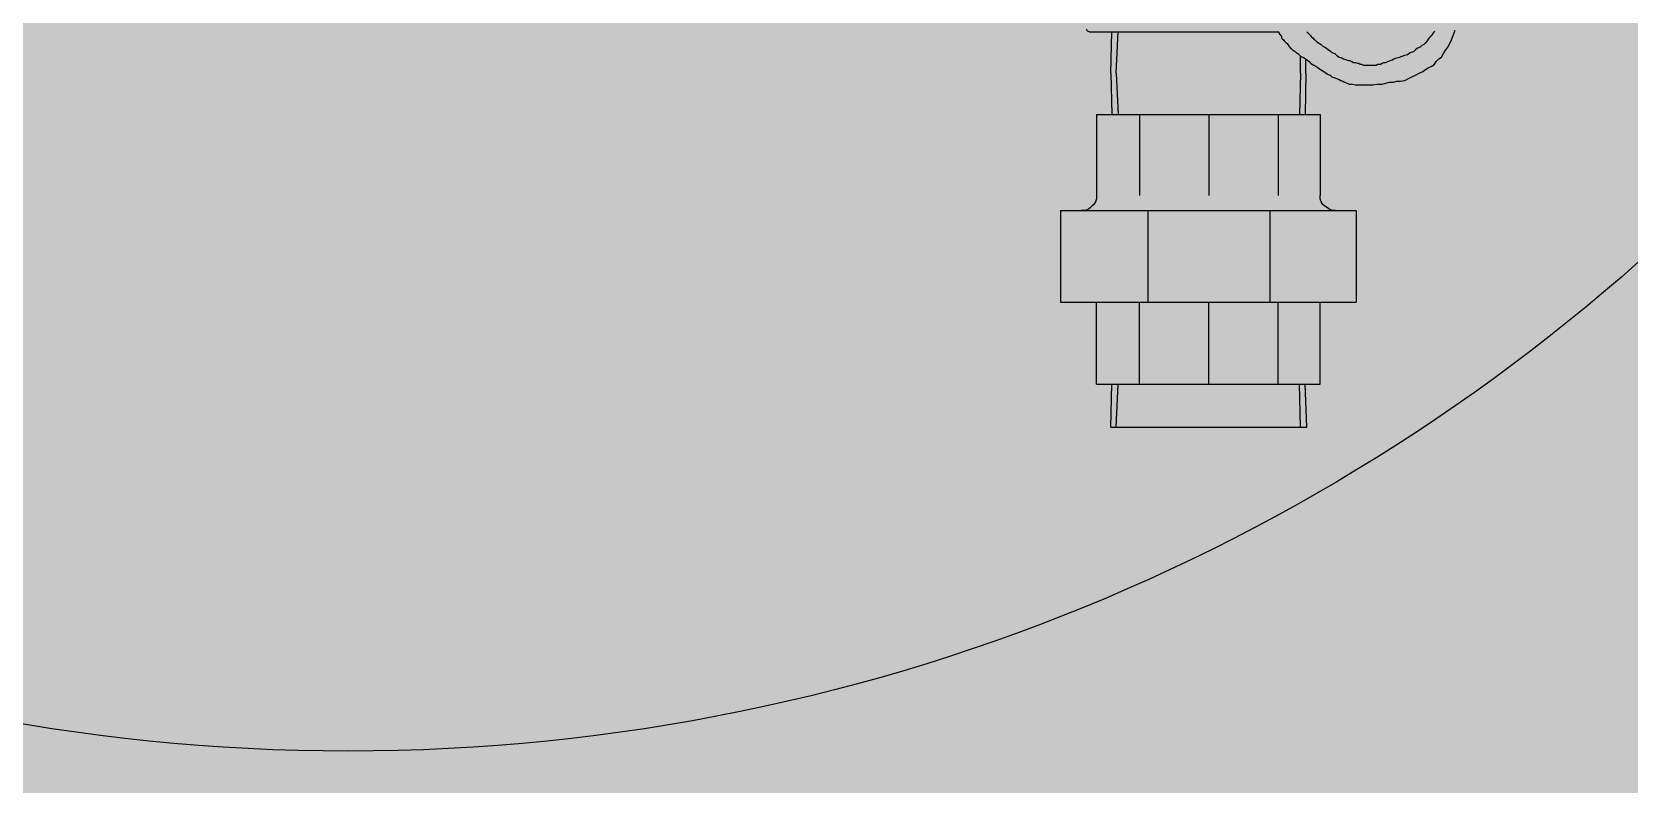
# Model space of a CAD drawing. Header units: millimetres. Extents: x -58335 to 291665, y -66693 to 213307.
# Drawn here: x 191183 to 191564.7, y 137592.1 to 137772 of the extents above; entities that cross this region are included whole.
import ezdxf

# ---------------------------------------------------------------- set-up
doc = ezdxf.new("R2010")
doc.units = ezdxf.units.MM
doc.header["$LTSCALE"] = 1000
doc.layers.add('X-SITE$0$-MY-녹지', color=254, linetype='Continuous')
doc.layers.add('X-SITE$0$P', color=2, linetype='Continuous')
doc.layers.add('X-SITE$0$A-ETC-기계 NOPLOT', color=163, linetype='Continuous', plot=False)
pattern_1 = [(0, (-29382.5, 14650.24), (317.5, 317.5), [158.75, -476.25]), (90, (-29303.13, 14570.87), (-317.5, 317.5), [158.75, -476.25])]

# ---------------------------------------------------------------- blocks, each defined once
blk = doc.blocks.new('X-SITE$0$240910_L-1F')
at = {"layer": 'X-SITE$0$-MY-녹지'}
h = blk.add_hatch(dxfattribs=at)
h.set_pattern_fill('CROSS', color=256, scale=50, style=2)
h.set_pattern_definition(pattern_1)
edge = h.paths.add_edge_path()
edge.add_arc((65971.07, 168205.25), 1850, 147.2795, 178.45248)
edge.add_line((64121.74, 168255.22), (153371.07, 168255.22))
edge.add_line((153371.07, 168255.22), (153371.07, 125655.26))
edge.add_line((153371.07, 125655.26), (167000, 125655.26))
edge.add_line((167000, 125655.26), (167000, 169179.4))
edge.add_line((167000, 169179.4), (166974.16, 169205.24))
edge.add_line((166974.16, 169205.24), (64414.63, 169205.26))
h = blk.add_hatch(dxfattribs=at)
h.set_pattern_fill('CROSS', color=256, scale=50, style=2)
h.set_pattern_definition(pattern_1)
edge = h.paths.add_edge_path()
edge.add_arc((65971.07, 168205.25), 1850, 147.2795, 157.76624)
edge.add_line((64258.62, 168905.27), (64971.07, 168905.27))
edge.add_line((64971.07, 168905.27), (64971.07, 168255.22))
edge.add_line((64971.07, 168255.22), (153371.07, 168255.22))
edge.add_line((153371.07, 168255.22), (153371.07, 125655.26))
edge.add_line((153371.07, 125655.26), (167000, 125655.26))
edge.add_line((167000, 125655.26), (167000, 169179.4))
edge.add_line((167000, 169179.4), (166974.16, 169205.24))
edge.add_line((166974.16, 169205.24), (64414.63, 169205.26))
blk = doc.blocks.new('X-SITE$0$punp')
at = {"layer": 'X-SITE$0$P', "color": 0, "linetype": 'Continuous'}
for points in [[(922647.76, 135336.92), (922648.96, 135337.52)], [(922648.96, 135337.52), (922650.45, 135338.11)], [(922650.45, 135338.11), (922652.24, 135338.71)], [(922640.3, 135330.95), (922640.9, 135331.85)], [(922640.9, 135331.85), (922641.79, 135332.44)], [(922641.79, 135332.44), (922642.69, 135333.34)], [(922642.69, 135333.34), (922643.29, 135334.24)], [(922643.29, 135334.24), (922644.48, 135334.83)], [(922644.48, 135334.83), (922645.37, 135335.43)], [(922645.37, 135335.43), (922646.57, 135336.32)], [(922646.57, 135336.32), (922647.76, 135336.92)], [(922651.94, 135331.85), (922651.04, 135331.25)], [(922637.32, 135325.58), (922637.91, 135326.78)], [(922637.91, 135326.78), (922638.51, 135327.97)], [(922638.51, 135327.97), (922639.11, 135328.86)], [(922639.11, 135328.86), (922639.71, 135329.76)], [(922639.71, 135329.76), (922640.3, 135330.95)], [(922646.57, 135327.07), (922646.27, 135326.18)], [(922647.17, 135327.67), (922646.57, 135327.07)], [(922647.46, 135328.27), (922647.17, 135327.67)], [(922648.06, 135328.86), (922647.46, 135328.27)], [(922648.66, 135329.46), (922648.06, 135328.86)], [(922649.25, 135329.76), (922648.66, 135329.46)], [(922649.85, 135330.36), (922649.25, 135329.76)], [(922650.45, 135330.95), (922649.85, 135330.36)], [(922651.04, 135331.25), (922650.45, 135330.95)], [(922635.23, 135320.51), (922635.53, 135322)], [(922635.53, 135322), (922636.12, 135323.19)], [(922636.12, 135323.19), (922636.72, 135324.39)], [(922636.72, 135324.39), (922637.32, 135325.58)], [(922643.29, 135320.21), (922643.58, 135321.11)], [(922643.58, 135321.11), (922643.88, 135322)], [(922643.88, 135322), (922644.18, 135322.9)], [(922644.18, 135322.9), (922644.78, 135323.79)], [(922644.78, 135323.79), (922645.08, 135324.98)], [(922645.67, 135325.58), (922645.08, 135324.98)], [(922646.27, 135326.18), (922645.67, 135325.58)], [(922634.63, 135315.73), (922634.93, 135316.93)], [(922634.93, 135318.12), (922635.23, 135319.31)], [(922634.93, 135316.93), (922634.93, 135318.12)], [(922635.23, 135319.31), (922635.23, 135320.51)], [(922641.5, 135315.73), (922641.79, 135316.33)], [(922641.79, 135316.33), (922642.09, 135317.23)], [(922642.09, 135317.23), (922642.39, 135317.82)], [(922642.39, 135317.82), (922642.69, 135318.42)], [(922642.69, 135318.42), (922642.99, 135319.31)], [(922642.99, 135319.31), (922643.29, 135320.21)], [(922634.04, 135311.56), (922634.33, 135312.75)], [(922634.04, 135310.66), (922634.04, 135311.56)], [(922634.04, 135310.06), (922634.04, 135310.66)], [(922634.33, 135314.54), (922634.63, 135315.73)], [(922634.33, 135313.65), (922634.33, 135314.54)], [(922634.33, 135312.75), (922634.33, 135313.65)], [(922640.6, 135312.45), (922640.9, 135313.05)], [(922640.6, 135311.85), (922640.6, 135312.45)], [(922640.6, 135311.56), (922640.6, 135311.85)], [(922640.6, 135310.96), (922640.6, 135311.56)], [(922640.6, 135310.66), (922640.6, 135310.96)], [(922640.6, 135310.06), (922640.6, 135310.66)], [(922640.9, 135313.94), (922641.2, 135314.54)], [(922640.9, 135313.65), (922640.9, 135313.94)], [(922640.9, 135313.05), (922640.9, 135313.65)], [(922641.2, 135314.54), (922641.5, 135315.14)], [(922641.5, 135315.14), (922641.5, 135315.73)], [(922561.82, 135207.71), (922561.82, 135305.89)], [(922592.26, 135305.89), (922561.82, 135305.89)], [(922592.26, 135207.71), (922592.26, 135305.89)], [(922634.04, 135309.17), (922634.04, 135310.06)], [(922634.04, 135308.27), (922634.04, 135309.17)], [(922634.04, 135307.68), (922634.04, 135308.27)], [(922634.04, 135306.78), (922634.04, 135307.68)], [(922634.04, 135306.19), (922634.04, 135306.78)], [(922634.04, 135305.59), (922634.04, 135306.19)], [(922634.33, 135304.69), (922634.04, 135305.59)], [(922640.6, 135309.77), (922640.6, 135310.06)], [(922640.6, 135309.17), (922640.6, 135309.77)], [(922640.6, 135308.57), (922640.6, 135309.17)], [(922640.6, 135308.27), (922640.6, 135308.57)], [(922640.9, 135307.68), (922640.6, 135308.27)], [(922640.9, 135307.08), (922640.9, 135307.68)], [(922641.2, 135306.78), (922640.9, 135307.08)], [(922641.2, 135306.19), (922641.2, 135306.78)], [(922641.5, 135305.59), (922641.2, 135306.19)], [(922641.5, 135304.99), (922641.5, 135305.59)], [(922634.33, 135304.1), (922634.33, 135304.69)], [(922634.33, 135303.5), (922634.33, 135304.1)], [(922634.63, 135302.9), (922634.33, 135303.5)], [(922634.93, 135302.01), (922634.63, 135302.9)], [(922635.23, 135301.41), (922634.93, 135302.01)], [(922635.53, 135300.81), (922635.23, 135301.41)], [(922635.83, 135300.22), (922635.53, 135300.81)], [(922636.12, 135299.32), (922635.83, 135300.22)], [(922641.79, 135304.39), (922641.5, 135304.99)], [(922642.09, 135303.8), (922641.79, 135304.39)], [(922642.09, 135303.2), (922642.09, 135303.8)], [(922642.39, 135302.6), (922642.09, 135303.2)], [(922642.69, 135301.71), (922642.39, 135302.6)], [(922642.99, 135301.11), (922642.69, 135301.71)], [(922643.29, 135300.22), (922642.99, 135301.11)], [(922643.88, 135299.32), (922643.29, 135300.22)], [(922592.26, 135299.02), (922592.26, 135298.13), (922592.56, 135297.23), (922593.15, 135296.34), (922593.75, 135295.44), (922594.35, 135294.85), (922595.24, 135294.25), (922596.14, 135293.95), (922597.33, 135293.95)], [(922636.42, 135298.73), (922636.12, 135299.32)], [(922636.72, 135297.83), (922636.42, 135298.73)], [(922637.32, 135297.23), (922636.72, 135297.83)], [(922637.62, 135296.34), (922637.32, 135297.23)], [(922638.21, 135295.44), (922637.62, 135296.34)], [(922638.81, 135294.55), (922638.21, 135295.44)], [(922639.41, 135293.65), (922638.81, 135294.55)], [(922644.48, 135298.73), (922643.88, 135299.32)], [(922644.78, 135297.83), (922644.48, 135298.73)], [(922645.37, 135297.23), (922644.78, 135297.83)], [(922645.67, 135296.64), (922645.37, 135297.23)], [(922646.27, 135296.04), (922645.67, 135296.64)], [(922646.57, 135295.44), (922646.27, 135296.04)], [(922646.87, 135294.85), (922646.57, 135295.44)], [(922647.46, 135294.25), (922646.87, 135294.85)], [(922520.34, 135289.47), (922534.67, 135288.88)], [(922520.34, 135224.42), (922520.34, 135289.47)], [(922534.67, 135219.65), (922534.67, 135293.95)], [(922534.67, 135293.95), (922561.82, 135293.95)], [(922624.19, 135293.95), (922597.33, 135293.95)], [(922624.19, 135219.65), (922624.19, 135293.95)], [(922640, 135292.76), (922639.41, 135293.65)], [(922640.6, 135291.86), (922640, 135292.76)], [(922641.2, 135290.67), (922640.6, 135291.86)], [(922642.09, 135289.77), (922641.5, 135290.67)], [(922642.99, 135288.58), (922642.09, 135289.77)], [(922647.76, 135293.65), (922647.46, 135294.25)], [(922648.06, 135293.35), (922647.76, 135293.65)], [(922648.36, 135292.76), (922648.06, 135293.35)], [(922648.96, 135292.16), (922648.36, 135292.76)], [(922649.25, 135291.86), (922648.96, 135292.16)], [(922649.55, 135291.56), (922649.25, 135291.86)], [(922650.15, 135290.97), (922649.55, 135291.56)], [(922650.45, 135290.67), (922650.15, 135290.97)], [(922650.75, 135290.37), (922650.45, 135290.67)], [(922651.34, 135289.77), (922650.75, 135290.37)], [(922651.64, 135289.47), (922651.34, 135289.77)], [(922520.34, 135287.39), (922534.67, 135287.09)], [(922637.91, 135289.18), (922624.19, 135288.88)], [(922637.91, 135287.39), (922624.19, 135287.09)], [(922637.91, 135289.18), (922642.39, 135289.18)], [(922637.91, 135287.39), (922643.58, 135287.39)], [(922643.58, 135287.39), (922642.99, 135288.58)], [(922644.18, 135286.79), (922643.58, 135287.39)], [(922644.48, 135286.49), (922644.18, 135286.79)], [(922644.78, 135285.89), (922644.48, 135286.49)], [(922645.08, 135285.6), (922644.78, 135285.89)], [(922645.37, 135285.3), (922645.08, 135285.6)], [(922645.67, 135284.7), (922645.37, 135285.3)], [(922645.97, 135284.4), (922645.67, 135284.7)], [(922646.27, 135284.1), (922645.97, 135284.4)], [(922646.57, 135283.8), (922646.27, 135284.1)], [(922534.67, 135279.93), (922561.82, 135279.93)], [(922624.19, 135279.93), (922597.33, 135279.93)], [(922646.87, 135283.51), (922646.57, 135283.8)], [(922647.46, 135283.21), (922646.87, 135283.51)], [(922647.76, 135282.91), (922647.46, 135283.21)], [(922648.06, 135282.61), (922647.76, 135282.91)], [(922648.36, 135282.31), (922648.06, 135282.61)], [(922648.66, 135282.01), (922648.36, 135282.31)], [(922648.96, 135281.72), (922648.66, 135282.01)], [(922649.25, 135281.42), (922648.96, 135281.72)], [(922649.55, 135281.12), (922649.25, 135281.42)], [(922650.15, 135281.12), (922649.55, 135281.12)], [(922650.45, 135280.82), (922650.15, 135281.12)], [(922650.75, 135280.52), (922650.45, 135280.82)], [(922651.34, 135280.22), (922650.75, 135280.52)], [(922651.94, 135279.93), (922651.34, 135280.22)], [(922651.64, 135217.26), (922651.64, 135279.93)], [(922592.26, 135277.24), (922561.82, 135277.24)], [(922534.67, 135256.95), (922561.82, 135256.95)], [(922624.19, 135256.95), (922597.33, 135256.95)], [(922592.26, 135236.66), (922561.82, 135236.66)], [(922534.67, 135233.97), (922561.82, 135233.97)], [(922624.19, 135233.97), (922597.33, 135233.97)], [(922520.34, 135226.21), (922534.67, 135226.81)], [(922637.91, 135226.21), (922624.19, 135226.81)], [(922637.91, 135226.21), (922651.64, 135226.81)], [(922520.34, 135224.42), (922534.67, 135224.72)], [(922637.91, 135224.42), (922624.19, 135224.72)], [(922637.91, 135224.42), (922651.64, 135224.72)], [(922534.67, 135219.65), (922561.82, 135219.65)], [(922597.33, 135219.65), (922596.14, 135219.65), (922595.24, 135219.35), (922594.35, 135218.75), (922593.75, 135218.16), (922593.15, 135217.56), (922592.56, 135216.66), (922592.26, 135215.77), (922592.26, 135214.58)], [(922624.19, 135219.65), (922597.33, 135219.65)], [(922651.64, 135217.26), (922651.94, 135216.66), (922652.54, 135216.37)], [(922592.26, 135207.71), (922561.82, 135207.71)]]:
    blk.add_lwpolyline(points, dxfattribs=at)
blk = doc.blocks.new('X-SITE$0$기계_옥외유류탱크')
at = {"layer": 'X-SITE$0$A-ETC-기계 NOPLOT'}
blk.add_circle((2455, -10940), 465, dxfattribs=at)
at = {"layer": 'X-SITE$0$A-ETC-기계 NOPLOT', "xscale": -0.7199999999999999, "yscale": 0.7199999999999999, "zscale": 0.7199999999999999, "rotation": 270.0000264656782}
blk.add_blockref('X-SITE$0$punp', (-94723.99, -675542.2), dxfattribs=at)

msp = doc.modelspace()

# ---------------------------------------------------------------- block references
for name, p in [('X-SITE$0$240910_L-1F', (29382.5, -14650.24)), ('X-SITE$0$기계_옥외유류탱크', (188803.57, 149005.02))]:
    msp.add_blockref(name, p)

doc.saveas('drawing.dxf')
